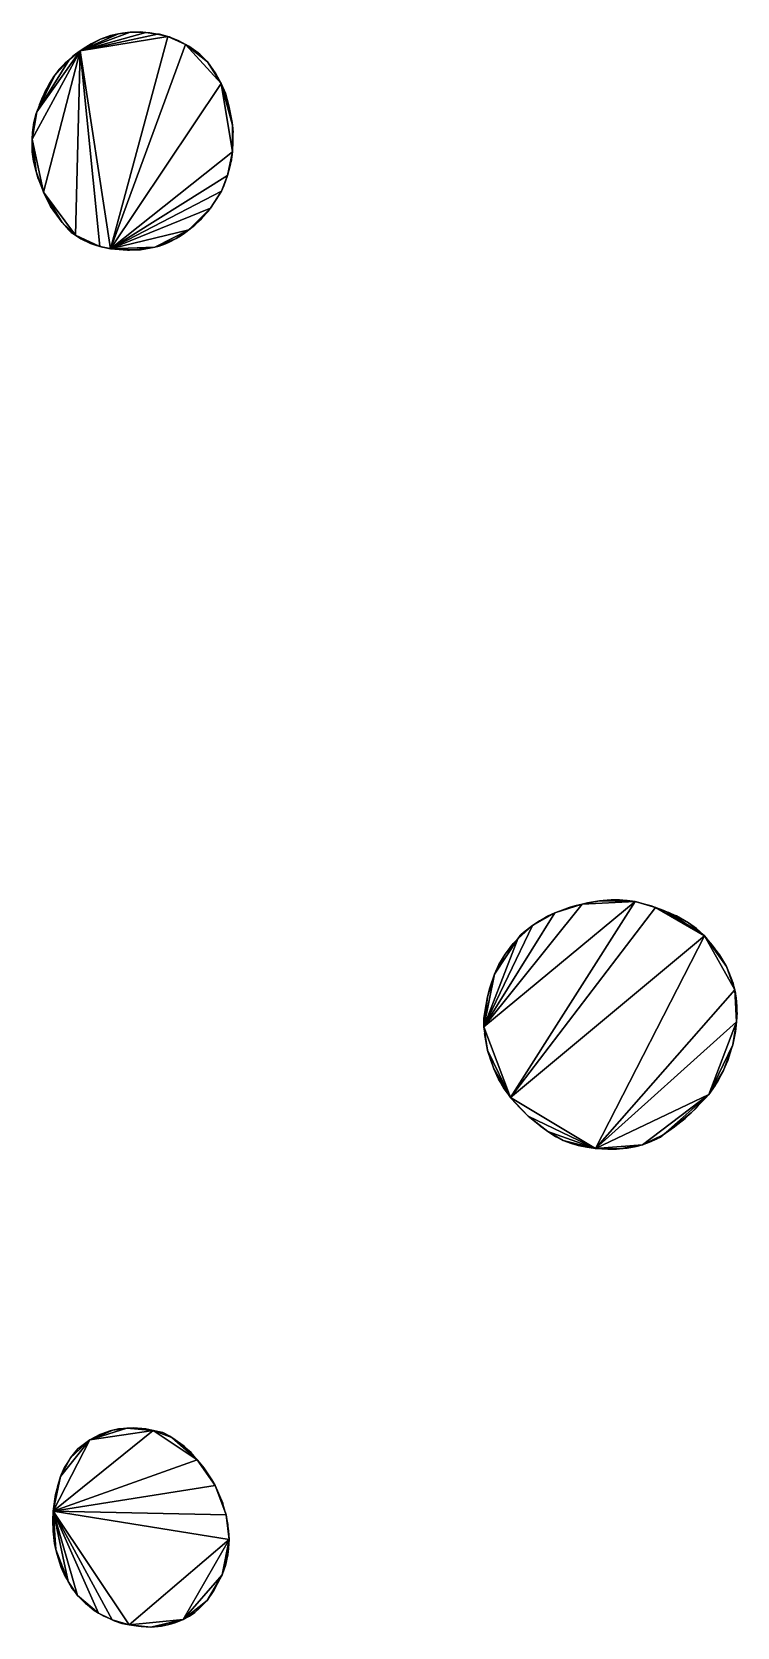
# Model space of a CAD drawing. Extents: x -73 to 82, y -67 to 69.
# Drawn here: x 25.6 to 82.4, y -59.1 to 69.1 of the extents above; entities that cross this region are included whole.
import ezdxf

# ---------------------------------------------------------------- set-up
doc = ezdxf.new("R2010")
doc.units = 0

msp = doc.modelspace()

# ---------------------------------------------------------------- linework, layer by layer
for points in [[(33.55, 69.13, 140), (32.61, 68.98, 140), (29.52, 67.63, 140)], [(34.79, 69.09, 140), (33.55, 69.13, 140), (29.52, 67.63, 140)], [(35.73, 68.97, 140), (34.79, 69.09, 140), (29.52, 67.63, 140)], [(32.61, 68.98, 140), (31.14, 68.55, 140), (29.52, 67.63, 140)], [(36.56, 68.77, 140), (35.73, 68.97, 140), (29.52, 67.63, 140)], [(36.56, 68.77, 140), (29.52, 67.63, 140), (31.97, 51.7, 140)], [(31.14, 68.55, 140), (30.4, 68.17, 140), (29.52, 67.63, 140)], [(30.4, 68.17, 140), (29.76, 67.79, 140), (29.52, 67.63, 140)], [(31.14, 68.55, 140), (30.5, 68.22, 140), (30.4, 68.17, 140)], [(32.61, 68.98, 140), (31.95, 68.84, 140), (31.14, 68.55, 140)], [(31.95, 68.84, 140), (31.52, 68.69, 140), (31.14, 68.55, 140)], [(37.98, 68.14, 140), (36.56, 68.77, 140), (31.97, 51.7, 140)], [(40.86, 65, 140), (37.98, 68.14, 140), (31.97, 51.7, 140)], [(33.55, 69.13, 140), (32.91, 69.04, 140), (32.61, 68.98, 140)], [(32.91, 69.04, 140), (32.75, 69.01, 140), (32.61, 68.98, 140)], [(34.34, 69.14, 140), (33.68, 69.13, 140), (33.55, 69.13, 140)], [(34.79, 69.09, 140), (34.34, 69.14, 140), (33.55, 69.13, 140)], [(35.73, 68.97, 140), (35.12, 69.06, 140), (34.79, 69.09, 140)], [(36.56, 68.77, 140), (35.91, 68.95, 140), (35.73, 68.97, 140)], [(36.87, 68.67, 140), (36.69, 68.73, 140), (36.56, 68.77, 140)], [(37.98, 68.14, 140), (36.87, 68.67, 140), (36.56, 68.77, 140)], [(37.98, 68.14, 140), (37.46, 68.41, 140), (36.87, 68.67, 140)], [(39, 67.45, 140), (38.26, 67.99, 140), (37.98, 68.14, 140)], [(39.75, 66.74, 140), (39, 67.45, 140), (37.98, 68.14, 140)], [(40.86, 65, 140), (39.75, 66.74, 140), (37.98, 68.14, 140)], [(29.52, 67.63, 140), (26.02, 62.71, 140), (25.65, 60.51, 140)], [(29.52, 67.63, 140), (25.65, 60.51, 140), (26.56, 56.26, 140)], [(29.52, 67.63, 140), (28.62, 66.89, 140), (26.02, 62.71, 140)], [(28.62, 66.89, 140), (27.48, 65.66, 140), (26.02, 62.71, 140)], [(29.52, 67.63, 140), (26.56, 56.26, 140), (29.15, 52.81, 140)], [(28.62, 66.89, 140), (28.37, 66.69, 140), (27.48, 65.66, 140)], [(28.37, 66.69, 140), (27.81, 66.12, 140), (27.48, 65.66, 140)], [(29.52, 67.63, 140), (29.15, 67.36, 140), (28.62, 66.89, 140)], [(29.15, 67.36, 140), (28.93, 67.18, 140), (28.62, 66.89, 140)], [(29.52, 67.63, 140), (29.15, 52.81, 140), (31.11, 51.9, 140)], [(29.52, 67.63, 140), (31.11, 51.9, 140), (31.97, 51.7, 140)], [(39.75, 66.74, 140), (39.13, 67.34, 140), (39, 67.45, 140)], [(40.44, 65.78, 140), (39.9, 66.57, 140), (39.75, 66.74, 140)], [(40.86, 65, 140), (40.44, 65.78, 140), (39.75, 66.74, 140)], [(27.48, 65.66, 140), (26.69, 64.35, 140), (26.02, 62.71, 140)], [(27.48, 65.66, 140), (27.4, 65.57, 140), (26.69, 64.35, 140)], [(27.4, 65.57, 140), (27.02, 64.99, 140), (26.69, 64.35, 140)], [(40.86, 65, 140), (40.49, 65.7, 140), (40.44, 65.78, 140)], [(26.69, 64.35, 140), (26.24, 63.3, 140), (26.02, 62.71, 140)], [(26.69, 64.35, 140), (26.44, 63.8, 140), (26.24, 63.3, 140)], [(41.78, 59.49, 140), (40.86, 65, 140), (31.97, 51.7, 140)], [(41.21, 64.21, 140), (41.21, 64.22, 140), (40.86, 65, 140)], [(41.47, 63.19, 140), (41.21, 64.21, 140), (40.86, 65, 140)], [(41.77, 61.65, 140), (41.47, 63.19, 140), (40.86, 65, 140)], [(41.78, 59.49, 140), (41.77, 61.65, 140), (40.86, 65, 140)], [(41.47, 63.19, 140), (41.43, 63.42, 140), (41.21, 64.21, 140)], [(41.74, 61.85, 140), (41.61, 62.63, 140), (41.47, 63.19, 140)], [(41.77, 61.65, 140), (41.74, 61.85, 140), (41.47, 63.19, 140)], [(26.02, 62.71, 140), (25.8, 61.85, 140), (25.65, 60.51, 140)], [(25.8, 61.85, 140), (25.67, 61.06, 140), (25.65, 60.51, 140)], [(25.8, 61.85, 140), (25.71, 61.34, 140), (25.67, 61.06, 140)], [(26.02, 62.71, 140), (25.97, 62.59, 140), (25.8, 61.85, 140)], [(25.97, 62.59, 140), (25.82, 61.97, 140), (25.8, 61.85, 140)], [(26.02, 62.71, 140), (25.98, 62.6, 140), (25.97, 62.59, 140)], [(26.02, 62.71, 140), (25.99, 62.63, 140), (25.98, 62.6, 140)], [(41.77, 61.65, 140), (41.75, 61.75, 140), (41.74, 61.85, 140)], [(41.82, 61.06, 140), (41.78, 61.49, 140), (41.77, 61.65, 140)], [(41.81, 60.35, 140), (41.82, 61.06, 140), (41.77, 61.65, 140)], [(41.78, 59.49, 140), (41.81, 60.35, 140), (41.77, 61.65, 140)], [(25.65, 60.51, 140), (25.63, 60.05, 140), (25.65, 59.49, 140)], [(25.67, 61.06, 140), (25.65, 60.7, 140), (25.65, 60.51, 140)], [(25.65, 60.51, 140), (25.65, 59.49, 140), (25.76, 58.74, 140)], [(25.65, 60.51, 140), (25.76, 58.74, 140), (25.99, 57.91, 140)], [(25.65, 60.51, 140), (25.99, 57.91, 140), (26.56, 56.26, 140)], [(41.78, 59.49, 140), (41.81, 60.27, 140), (41.81, 60.35, 140)], [(25.65, 59.49, 140), (25.66, 59.39, 140), (25.76, 58.74, 140)], [(41.38, 57.6, 140), (41.78, 59.49, 140), (31.97, 51.7, 140)], [(41.38, 57.6, 140), (41.57, 58.41, 140), (41.78, 59.49, 140)], [(41.57, 58.41, 140), (41.65, 58.7, 140), (41.78, 59.49, 140)], [(41.65, 58.7, 140), (41.7, 58.9, 140), (41.78, 59.49, 140)], [(25.76, 58.74, 140), (25.77, 58.67, 140), (25.89, 58.21, 140)], [(25.76, 58.74, 140), (25.89, 58.21, 140), (25.99, 57.91, 140)], [(25.99, 57.91, 140), (26.08, 57.52, 140), (26.14, 57.33, 140)], [(25.99, 57.91, 140), (26.14, 57.33, 140), (26.56, 56.26, 140)], [(41.38, 57.6, 140), (41.46, 57.91, 140), (41.57, 58.41, 140)], [(31.97, 51.7, 140), (40.88, 56.34, 140), (41.38, 57.6, 140)], [(40.88, 56.34, 140), (41.07, 56.77, 140), (41.38, 57.6, 140)], [(40.88, 56.34, 140), (40.93, 56.44, 140), (41.07, 56.77, 140)], [(41.07, 56.77, 140), (41.22, 57.12, 140), (41.38, 57.6, 140)], [(26.56, 56.26, 140), (26.7, 55.96, 140), (27.14, 55.1, 140)], [(26.56, 56.26, 140), (27.14, 55.1, 140), (28.06, 53.82, 140)], [(26.56, 56.26, 140), (28.06, 53.82, 140), (29.15, 52.81, 140)], [(31.97, 51.7, 140), (40.01, 54.97, 140), (40.88, 56.34, 140)], [(40.01, 54.97, 140), (40.84, 56.27, 140), (40.88, 56.34, 140)], [(40.01, 54.97, 140), (40.55, 55.74, 140), (40.84, 56.27, 140)], [(27.14, 55.1, 140), (27.44, 54.63, 140), (28.06, 53.82, 140)], [(31.97, 51.7, 140), (38.26, 53.22, 140), (40.01, 54.97, 140)], [(38.26, 53.22, 140), (39.91, 54.83, 140), (40.01, 54.97, 140)], [(38.26, 53.22, 140), (39.63, 54.52, 140), (39.91, 54.83, 140)], [(38.26, 53.22, 140), (39.27, 54.12, 140), (39.63, 54.52, 140)], [(38.26, 53.22, 140), (38.74, 53.61, 140), (39.27, 54.12, 140)], [(39.63, 54.52, 140), (39.84, 54.74, 140), (39.91, 54.83, 140)], [(28.06, 53.82, 140), (28.59, 53.24, 140), (28.8, 53.02, 140)], [(28.06, 53.82, 140), (28.8, 53.02, 140), (29.15, 52.81, 140)], [(29.15, 52.81, 140), (29.57, 52.51, 140), (30.34, 52.14, 140)], [(29.15, 52.81, 140), (30.34, 52.14, 140), (30.66, 52.02, 140)], [(29.15, 52.81, 140), (30.66, 52.02, 140), (31.11, 51.9, 140)], [(31.97, 51.7, 140), (35.51, 51.84, 140), (38.26, 53.22, 140)], [(35.51, 51.84, 140), (37.24, 52.53, 140), (38.26, 53.22, 140)], [(37.24, 52.53, 140), (37.8, 52.88, 140), (38.26, 53.22, 140)], [(37.24, 52.53, 140), (37.48, 52.66, 140), (37.8, 52.88, 140)], [(37.8, 52.88, 140), (38.12, 53.11, 140), (38.26, 53.22, 140)], [(31.11, 51.9, 140), (31.31, 51.84, 140), (31.9, 51.72, 140)], [(31.11, 51.9, 140), (31.9, 51.72, 140), (31.97, 51.7, 140)], [(31.97, 51.7, 140), (33.88, 51.61, 140), (35.51, 51.84, 140)], [(31.97, 51.7, 140), (32.69, 51.64, 140), (33.32, 51.6, 140)], [(31.97, 51.7, 140), (33.32, 51.6, 140), (33.88, 51.61, 140)], [(33.32, 51.6, 140), (33.48, 51.59, 140), (33.88, 51.61, 140)], [(33.88, 51.61, 140), (34.38, 51.63, 140), (35.51, 51.84, 140)], [(33.88, 51.61, 140), (34.27, 51.62, 140), (34.38, 51.63, 140)], [(34.38, 51.63, 140), (35.06, 51.75, 140), (35.51, 51.84, 140)], [(35.51, 51.84, 140), (36.37, 52.11, 140), (37.24, 52.53, 140)], [(35.51, 51.84, 140), (35.86, 51.93, 140), (36.37, 52.11, 140)], [(36.37, 52.11, 140), (36.67, 52.24, 140), (37.24, 52.53, 140)], [(61.98, -10.82, 140), (64.13, -16.5, 140), (74.17, -0.77, 140)], [(61.98, -10.82, 140), (74.17, -0.77, 140), (69.9, -0.96, 140)], [(61.98, -10.82, 140), (69.9, -0.96, 140), (67.69, -1.68, 140)], [(64.13, -16.5, 140), (75.81, -1.24, 140), (74.17, -0.77, 140)], [(64.13, -16.5, 140), (79.73, -3.51, 140), (75.81, -1.24, 140)], [(69.9, -0.96, 140), (68.28, -1.46, 140), (67.69, -1.68, 140)], [(69.9, -0.96, 140), (68.85, -1.24, 140), (68.28, -1.46, 140)], [(69.9, -0.96, 140), (69.3, -1.11, 140), (68.85, -1.24, 140)], [(71.28, -0.71, 140), (70.34, -0.86, 140), (69.9, -0.96, 140)], [(74.17, -0.77, 140), (71.28, -0.71, 140), (69.9, -0.96, 140)], [(71.28, -0.71, 140), (70.96, -0.75, 140), (70.34, -0.86, 140)], [(72.43, -0.63, 140), (71.6, -0.67, 140), (71.28, -0.71, 140)], [(74.17, -0.77, 140), (72.43, -0.63, 140), (71.28, -0.71, 140)], [(72.43, -0.63, 140), (72.24, -0.62, 140), (71.6, -0.67, 140)], [(73.45, -0.67, 140), (72.89, -0.62, 140), (72.43, -0.63, 140)], [(74.17, -0.77, 140), (73.45, -0.67, 140), (72.43, -0.63, 140)], [(74.17, -0.77, 140), (73.53, -0.68, 140), (73.45, -0.67, 140)], [(75.02, -0.99, 140), (74.23, -0.79, 140), (74.17, -0.77, 140)], [(75.81, -1.24, 140), (75.02, -0.99, 140), (74.17, -0.77, 140)], [(75.81, -1.24, 140), (75.46, -1.11, 140), (75.02, -0.99, 140)], [(76.68, -1.58, 140), (76.48, -1.48, 140), (75.81, -1.24, 140)], [(79.73, -3.51, 140), (76.68, -1.58, 140), (75.81, -1.24, 140)], [(67.69, -1.68, 140), (65.9, -2.68, 140), (61.98, -10.82, 140)], [(67.69, -1.68, 140), (67.03, -2, 140), (65.9, -2.68, 140)], [(67.03, -2, 140), (66.46, -2.31, 140), (65.9, -2.68, 140)], [(66.46, -2.31, 140), (66.35, -2.38, 140), (65.9, -2.68, 140)], [(67.69, -1.68, 140), (67.12, -1.94, 140), (67.03, -2, 140)], [(68.28, -1.46, 140), (67.82, -1.63, 140), (67.69, -1.68, 140)], [(76.85, -1.65, 140), (76.74, -1.61, 140), (76.68, -1.58, 140)], [(79.73, -3.51, 140), (76.85, -1.65, 140), (76.68, -1.58, 140)], [(78.44, -2.47, 140), (77.46, -1.9, 140), (76.85, -1.65, 140)], [(79.73, -3.51, 140), (78.44, -2.47, 140), (76.85, -1.65, 140)], [(78.44, -2.47, 140), (77.5, -1.92, 140), (77.46, -1.9, 140)], [(79.09, -2.93, 140), (78.84, -2.74, 140), (78.44, -2.47, 140)], [(79.73, -3.51, 140), (79.09, -2.93, 140), (78.44, -2.47, 140)], [(65.9, -2.68, 140), (64.71, -3.77, 140), (61.98, -10.82, 140)], [(64.71, -3.77, 140), (62.85, -6.59, 140), (61.98, -10.82, 140)], [(64.71, -3.77, 140), (63.71, -4.98, 140), (62.85, -6.59, 140)], [(64.71, -3.77, 140), (64.35, -4.13, 140), (63.71, -4.98, 140)], [(64.13, -16.5, 140), (70.97, -20.61, 140), (79.73, -3.51, 140)], [(65.9, -2.68, 140), (64.99, -3.42, 140), (64.71, -3.77, 140)], [(64.99, -3.42, 140), (64.92, -3.49, 140), (64.71, -3.77, 140)], [(64.92, -3.49, 140), (64.74, -3.7, 140), (64.71, -3.77, 140)], [(65.9, -2.68, 140), (65.17, -3.26, 140), (64.99, -3.42, 140)], [(70.97, -20.61, 140), (82.18, -7.87, 140), (79.73, -3.51, 140)], [(79.73, -3.51, 140), (79.34, -3.15, 140), (79.09, -2.93, 140)], [(80.95, -5.05, 140), (80.38, -4.28, 140), (79.73, -3.51, 140)], [(81.5, -5.99, 140), (80.95, -5.05, 140), (79.73, -3.51, 140)], [(82.18, -7.87, 140), (81.5, -5.99, 140), (79.73, -3.51, 140)], [(63.71, -4.98, 140), (63.2, -5.82, 140), (62.85, -6.59, 140)], [(63.71, -4.98, 140), (63.65, -5.05, 140), (63.2, -5.82, 140)], [(64.35, -4.13, 140), (64.21, -4.27, 140), (63.71, -4.98, 140)], [(81.5, -5.99, 140), (81.4, -5.81, 140), (80.95, -5.05, 140)], [(63.2, -5.82, 140), (62.9, -6.47, 140), (62.85, -6.59, 140)], [(81.94, -7.06, 140), (81.77, -6.59, 140), (81.5, -5.99, 140)], [(82.18, -7.87, 140), (81.94, -7.06, 140), (81.5, -5.99, 140)], [(62.85, -6.59, 140), (62.28, -8.41, 140), (61.98, -10.82, 140)], [(62.85, -6.59, 140), (62.48, -7.7, 140), (62.28, -8.41, 140)], [(62.85, -6.59, 140), (62.81, -6.72, 140), (62.48, -7.7, 140)], [(82.18, -7.87, 140), (82.06, -7.36, 140), (81.94, -7.06, 140)], [(62.28, -8.41, 140), (62.11, -9.16, 140), (61.98, -10.14, 140)], [(62.28, -8.41, 140), (61.98, -10.14, 140), (61.98, -10.82, 140)], [(62.48, -7.7, 140), (62.33, -8.13, 140), (62.28, -8.41, 140)], [(70.97, -20.61, 140), (82.32, -10.44, 140), (82.18, -7.87, 140)], [(82.29, -8.49, 140), (82.25, -8.13, 140), (82.18, -7.87, 140)], [(82.32, -10.44, 140), (82.29, -8.49, 140), (82.18, -7.87, 140)], [(82.35, -9.19, 140), (82.35, -8.9, 140), (82.29, -8.49, 140)], [(82.32, -10.44, 140), (82.35, -9.19, 140), (82.29, -8.49, 140)], [(61.98, -10.14, 140), (61.96, -10.44, 140), (61.98, -10.82, 140)], [(82.32, -10.44, 140), (82.36, -9.67, 140), (82.35, -9.19, 140)], [(82.32, -10.44, 140), (82.34, -10.08, 140), (82.36, -9.67, 140)], [(61.98, -10.82, 140), (62.05, -11.37, 140), (62.27, -12.7, 140)], [(61.98, -10.82, 140), (62.27, -12.7, 140), (64.13, -16.5, 140)], [(62.05, -11.37, 140), (62.11, -11.97, 140), (62.27, -12.7, 140)], [(70.97, -20.61, 140), (80.08, -16.26, 140), (82.32, -10.44, 140)], [(80.08, -16.26, 140), (82.01, -12.27, 140), (82.32, -10.44, 140)], [(82.01, -12.27, 140), (82.23, -11.2, 140), (82.32, -10.44, 140)], [(82.01, -12.27, 140), (82.09, -11.97, 140), (82.23, -11.2, 140)], [(82.23, -11.2, 140), (82.28, -10.75, 140), (82.32, -10.44, 140)], [(62.27, -12.7, 140), (62.28, -12.74, 140), (62.79, -14.21, 140)], [(62.27, -12.7, 140), (62.79, -14.21, 140), (64.13, -16.5, 140)], [(62.28, -12.74, 140), (62.52, -13.52, 140), (62.79, -14.21, 140)], [(80.08, -16.26, 140), (81.28, -14.34, 140), (82.01, -12.27, 140)], [(81.28, -14.34, 140), (81.63, -13.51, 140), (82.01, -12.27, 140)], [(62.79, -14.21, 140), (62.81, -14.28, 140), (63.16, -15.04, 140)], [(62.79, -14.21, 140), (63.16, -15.04, 140), (64.13, -16.5, 140)], [(63.16, -15.04, 140), (63.19, -15.1, 140), (64.13, -16.5, 140)], [(63.19, -15.1, 140), (63.6, -15.82, 140), (64.13, -16.5, 140)], [(80.08, -16.26, 140), (80.8, -15.2, 140), (81.28, -14.34, 140)], [(80.08, -16.26, 140), (80.59, -15.56, 140), (80.8, -15.2, 140)], [(80.8, -15.2, 140), (80.91, -15.05, 140), (81.28, -14.34, 140)], [(64.13, -16.5, 140), (64.2, -16.59, 140), (65.56, -18, 140)], [(64.13, -16.5, 140), (65.56, -18, 140), (70.97, -20.61, 140)], [(64.2, -16.59, 140), (64.9, -17.36, 140), (65.56, -18, 140)], [(70.97, -20.61, 140), (74.74, -20.31, 140), (80.08, -16.26, 140)], [(74.74, -20.31, 140), (76.42, -19.52, 140), (80.08, -16.26, 140)], [(76.42, -19.52, 140), (78.67, -17.74, 140), (80.08, -16.26, 140)], [(78.67, -17.74, 140), (79.32, -17.07, 140), (80.08, -16.26, 140)], [(79.32, -17.07, 140), (79.83, -16.56, 140), (80.08, -16.26, 140)], [(80.08, -16.26, 140), (80.2, -16.1, 140), (80.59, -15.56, 140)], [(76.42, -19.52, 140), (77.35, -18.84, 140), (78.67, -17.74, 140)], [(77.35, -18.84, 140), (78.18, -18.19, 140), (78.67, -17.74, 140)], [(78.67, -17.74, 140), (79.09, -17.34, 140), (79.32, -17.07, 140)], [(65.56, -18, 140), (65.81, -18.22, 140), (66.49, -18.75, 140)], [(65.56, -18, 140), (66.49, -18.75, 140), (67.14, -19.24, 140)], [(65.56, -18, 140), (67.14, -19.24, 140), (70.97, -20.61, 140)], [(66.49, -18.75, 140), (66.56, -18.81, 140), (67.14, -19.24, 140)], [(66.56, -18.81, 140), (67.1, -19.21, 140), (67.14, -19.24, 140)], [(76.42, -19.52, 140), (77.32, -18.86, 140), (77.35, -18.84, 140)], [(67.14, -19.24, 140), (67.69, -19.61, 140), (67.82, -19.68, 140)], [(67.14, -19.24, 140), (67.82, -19.68, 140), (68.38, -19.96, 140)], [(67.14, -19.24, 140), (68.38, -19.96, 140), (70.97, -20.61, 140)], [(67.82, -19.68, 140), (67.91, -19.73, 140), (68.38, -19.96, 140)], [(68.38, -19.96, 140), (69.03, -20.2, 140), (69.5, -20.35, 140)], [(68.38, -19.96, 140), (69.5, -20.35, 140), (70.97, -20.61, 140)], [(69.5, -20.35, 140), (69.58, -20.37, 140), (70.27, -20.5, 140)], [(69.5, -20.35, 140), (70.27, -20.5, 140), (70.97, -20.61, 140)], [(70.27, -20.5, 140), (70.29, -20.51, 140), (70.97, -20.61, 140)], [(70.29, -20.51, 140), (70.31, -20.51, 140), (70.97, -20.61, 140)], [(70.97, -20.61, 140), (72.89, -20.64, 140), (74.74, -20.31, 140)], [(72.89, -20.64, 140), (73.53, -20.59, 140), (74.74, -20.31, 140)], [(73.53, -20.59, 140), (74.24, -20.46, 140), (74.74, -20.31, 140)], [(74.74, -20.31, 140), (75.84, -19.87, 140), (76.42, -19.52, 140)], [(74.74, -20.31, 140), (75.46, -20.04, 140), (75.84, -19.87, 140)], [(75.84, -19.87, 140), (76.2, -19.69, 140), (76.42, -19.52, 140)], [(70.97, -20.61, 140), (71.08, -20.62, 140), (71.96, -20.67, 140)], [(70.97, -20.61, 140), (71.96, -20.67, 140), (72.89, -20.64, 140)], [(71.96, -20.67, 140), (72.66, -20.66, 140), (72.89, -20.64, 140)], [(72.89, -20.64, 140), (73.48, -20.59, 140), (73.53, -20.59, 140)], [(35.38, -43.29, 140), (30.3, -44.04, 140), (27.35, -49.77, 140)], [(38.94, -45.63, 140), (35.38, -43.29, 140), (27.35, -49.77, 140)], [(33.28, -43.1, 140), (32.14, -43.26, 140), (30.3, -44.04, 140)], [(35.38, -43.29, 140), (33.28, -43.1, 140), (30.3, -44.04, 140)], [(32.14, -43.26, 140), (31.25, -43.54, 140), (30.3, -44.04, 140)], [(31.25, -43.54, 140), (31.11, -43.59, 140), (30.3, -44.04, 140)], [(32.14, -43.26, 140), (31.92, -43.31, 140), (31.25, -43.54, 140)], [(33.28, -43.1, 140), (32.99, -43.11, 140), (32.14, -43.26, 140)], [(32.99, -43.11, 140), (32.61, -43.15, 140), (32.14, -43.26, 140)], [(34.8, -43.14, 140), (33.8, -43.07, 140), (33.28, -43.1, 140)], [(35.38, -43.29, 140), (34.8, -43.14, 140), (33.28, -43.1, 140)], [(36.16, -43.45, 140), (36.12, -43.44, 140), (35.38, -43.29, 140)], [(36.89, -43.84, 140), (36.16, -43.45, 140), (35.38, -43.29, 140)], [(38.94, -45.63, 140), (36.89, -43.84, 140), (35.38, -43.29, 140)], [(36.89, -43.84, 140), (36.73, -43.74, 140), (36.16, -43.45, 140)], [(30.3, -44.04, 140), (27.93, -46.98, 140), (27.35, -49.77, 140)], [(30.3, -44.04, 140), (28.73, -45.47, 140), (27.93, -46.98, 140)], [(30.3, -44.04, 140), (29.33, -44.75, 140), (28.73, -45.47, 140)], [(29.33, -44.75, 140), (29.31, -44.77, 140), (28.73, -45.47, 140)], [(30.3, -44.04, 140), (30.19, -44.11, 140), (29.33, -44.75, 140)], [(38.28, -44.91, 140), (37.87, -44.55, 140), (36.89, -43.84, 140)], [(38.94, -45.63, 140), (38.28, -44.91, 140), (36.89, -43.84, 140)], [(40.37, -47.69, 140), (38.94, -45.63, 140), (27.35, -49.77, 140)], [(28.73, -45.47, 140), (27.98, -46.84, 140), (27.93, -46.98, 140)], [(28.73, -45.47, 140), (28.28, -46.17, 140), (27.98, -46.84, 140)], [(38.94, -45.63, 140), (38.44, -45.05, 140), (38.28, -44.91, 140)], [(39.49, -46.3, 140), (38.96, -45.66, 140), (38.94, -45.63, 140)], [(39.53, -46.36, 140), (39.49, -46.3, 140), (38.94, -45.63, 140)], [(40.12, -47.25, 140), (39.53, -46.36, 140), (38.94, -45.63, 140)], [(40.37, -47.69, 140), (40.12, -47.25, 140), (38.94, -45.63, 140)], [(27.93, -46.98, 140), (27.53, -48.42, 140), (27.35, -49.77, 140)], [(27.93, -46.98, 140), (27.68, -47.8, 140), (27.53, -48.42, 140)], [(27.93, -46.98, 140), (27.71, -47.66, 140), (27.68, -47.8, 140)], [(27.98, -46.84, 140), (27.94, -46.95, 140), (27.93, -46.98, 140)], [(27.98, -46.84, 140), (27.95, -46.9, 140), (27.94, -46.95, 140)], [(28.28, -46.17, 140), (28.28, -46.17, 140), (27.98, -46.84, 140)], [(40.12, -47.25, 140), (39.58, -46.43, 140), (39.53, -46.36, 140)], [(40.37, -47.69, 140), (40.16, -47.32, 140), (40.12, -47.25, 140)], [(41.25, -50.07, 140), (40.37, -47.69, 140), (27.35, -49.77, 140)], [(27.53, -48.42, 140), (27.37, -49.57, 140), (27.35, -49.77, 140)], [(40.99, -49.13, 140), (40.6, -48.18, 140), (40.37, -47.69, 140)], [(41.21, -49.9, 140), (40.99, -49.13, 140), (40.37, -47.69, 140)], [(41.25, -50.07, 140), (41.21, -49.9, 140), (40.37, -47.69, 140)], [(27.35, -49.77, 140), (27.33, -49.99, 140), (27.33, -50.51, 140)], [(27.35, -49.77, 140), (27.33, -50.51, 140), (27.35, -51.38, 140)], [(27.35, -49.77, 140), (27.35, -51.38, 140), (27.55, -52.84, 140)], [(27.35, -49.77, 140), (27.55, -52.84, 140), (28.54, -55.42, 140)], [(27.35, -49.77, 140), (28.54, -55.42, 140), (29.29, -56.54, 140)], [(27.35, -49.77, 140), (29.29, -56.54, 140), (31, -57.95, 140)], [(27.35, -49.77, 140), (31, -57.95, 140), (32.1, -58.51, 140)], [(41.49, -52.03, 140), (41.25, -50.07, 140), (27.35, -49.77, 140)], [(27.35, -49.77, 140), (32.1, -58.51, 140), (33.45, -58.91, 140)], [(41.49, -52.03, 140), (27.35, -49.77, 140), (33.45, -58.91, 140)], [(41.25, -50.07, 140), (41.24, -49.98, 140), (41.21, -49.9, 140)], [(27.33, -50.51, 140), (27.31, -50.79, 140), (27.35, -51.38, 140)], [(41.46, -51.33, 140), (41.41, -50.84, 140), (41.25, -50.07, 140)], [(41.49, -52.03, 140), (41.46, -51.33, 140), (41.25, -50.07, 140)], [(27.35, -51.38, 140), (27.36, -51.61, 140), (27.45, -52.36, 140)], [(27.35, -51.38, 140), (27.45, -52.36, 140), (27.55, -52.84, 140)], [(27.45, -52.36, 140), (27.46, -52.44, 140), (27.55, -52.84, 140)], [(33.45, -58.91, 140), (37.8, -58.46, 140), (41.49, -52.03, 140)], [(37.8, -58.46, 140), (40.95, -54.88, 140), (41.49, -52.03, 140)], [(40.95, -54.88, 140), (41.26, -53.89, 140), (41.49, -52.03, 140)], [(41.26, -53.89, 140), (41.43, -53.05, 140), (41.49, -52.03, 140)], [(41.43, -53.05, 140), (41.51, -52.48, 140), (41.49, -52.03, 140)], [(41.49, -52.03, 140), (41.49, -51.65, 140), (41.46, -51.33, 140)], [(27.55, -52.84, 140), (27.63, -53.17, 140), (27.66, -53.25, 140)], [(27.55, -52.84, 140), (27.66, -53.25, 140), (28, -54.3, 140)], [(27.55, -52.84, 140), (28, -54.3, 140), (28.54, -55.42, 140)], [(27.66, -53.25, 140), (27.94, -54.16, 140), (28, -54.3, 140)], [(41.26, -53.89, 140), (41.41, -53.26, 140), (41.43, -53.05, 140)], [(28, -54.3, 140), (28.22, -54.84, 140), (28.33, -55.06, 140)], [(28, -54.3, 140), (28.33, -55.06, 140), (28.54, -55.42, 140)], [(37.8, -58.46, 140), (39.74, -56.94, 140), (40.95, -54.88, 140)], [(39.74, -56.94, 140), (39.78, -56.89, 140), (40.95, -54.88, 140)], [(39.78, -56.89, 140), (40.24, -56.22, 140), (40.95, -54.88, 140)], [(40.95, -54.88, 140), (41.2, -54.13, 140), (41.26, -53.89, 140)], [(40.95, -54.88, 140), (40.99, -54.78, 140), (41.2, -54.13, 140)], [(41.2, -54.13, 140), (41.23, -54.03, 140), (41.26, -53.89, 140)], [(28.54, -55.42, 140), (28.71, -55.75, 140), (28.88, -56, 140)], [(28.54, -55.42, 140), (28.88, -56, 140), (29.25, -56.47, 140)], [(28.54, -55.42, 140), (29.25, -56.47, 140), (29.29, -56.54, 140)], [(29.25, -56.47, 140), (29.28, -56.52, 140), (29.29, -56.54, 140)], [(29.29, -56.54, 140), (29.46, -56.71, 140), (29.95, -57.19, 140)], [(29.29, -56.54, 140), (29.95, -57.19, 140), (30.1, -57.3, 140)], [(29.29, -56.54, 140), (30.1, -57.3, 140), (31, -57.95, 140)], [(30.1, -57.3, 140), (30.64, -57.74, 140), (31, -57.95, 140)], [(37.8, -58.46, 140), (38.74, -57.9, 140), (39.74, -56.94, 140)], [(38.74, -57.9, 140), (39.12, -57.57, 140), (39.74, -56.94, 140)], [(39.74, -56.94, 140), (39.76, -56.91, 140), (39.78, -56.89, 140)], [(31, -57.95, 140), (31.36, -58.18, 140), (31.87, -58.4, 140)], [(31, -57.95, 140), (31.87, -58.4, 140), (32.1, -58.51, 140)], [(32.1, -58.51, 140), (32.26, -58.58, 140), (32.86, -58.79, 140)], [(32.1, -58.51, 140), (32.86, -58.79, 140), (33.45, -58.91, 140)], [(33.45, -58.91, 140), (35.2, -59.08, 140), (37.8, -58.46, 140)], [(33.45, -58.91, 140), (34.21, -59.01, 140), (34.43, -59.03, 140)], [(33.45, -58.91, 140), (34.43, -59.03, 140), (35.2, -59.08, 140)], [(35.2, -59.08, 140), (35.24, -59.08, 140), (37.8, -58.46, 140)], [(35.24, -59.08, 140), (36.53, -58.89, 140), (37.8, -58.46, 140)], [(35.24, -59.08, 140), (36.06, -59, 140), (36.53, -58.89, 140)], [(36.53, -58.89, 140), (36.87, -58.83, 140), (37.8, -58.46, 140)], [(36.87, -58.83, 140), (37.22, -58.72, 140), (37.8, -58.46, 140)], [(37.8, -58.46, 140), (38.32, -58.19, 140), (38.74, -57.9, 140)], [(34.43, -59.03, 140), (34.66, -59.04, 140), (35.2, -59.08, 140)], [(35.2, -59.08, 140), (35.23, -59.08, 140), (35.24, -59.08, 140)]]:
    msp.add_3dface(points)

doc.saveas('drawing.dxf')
